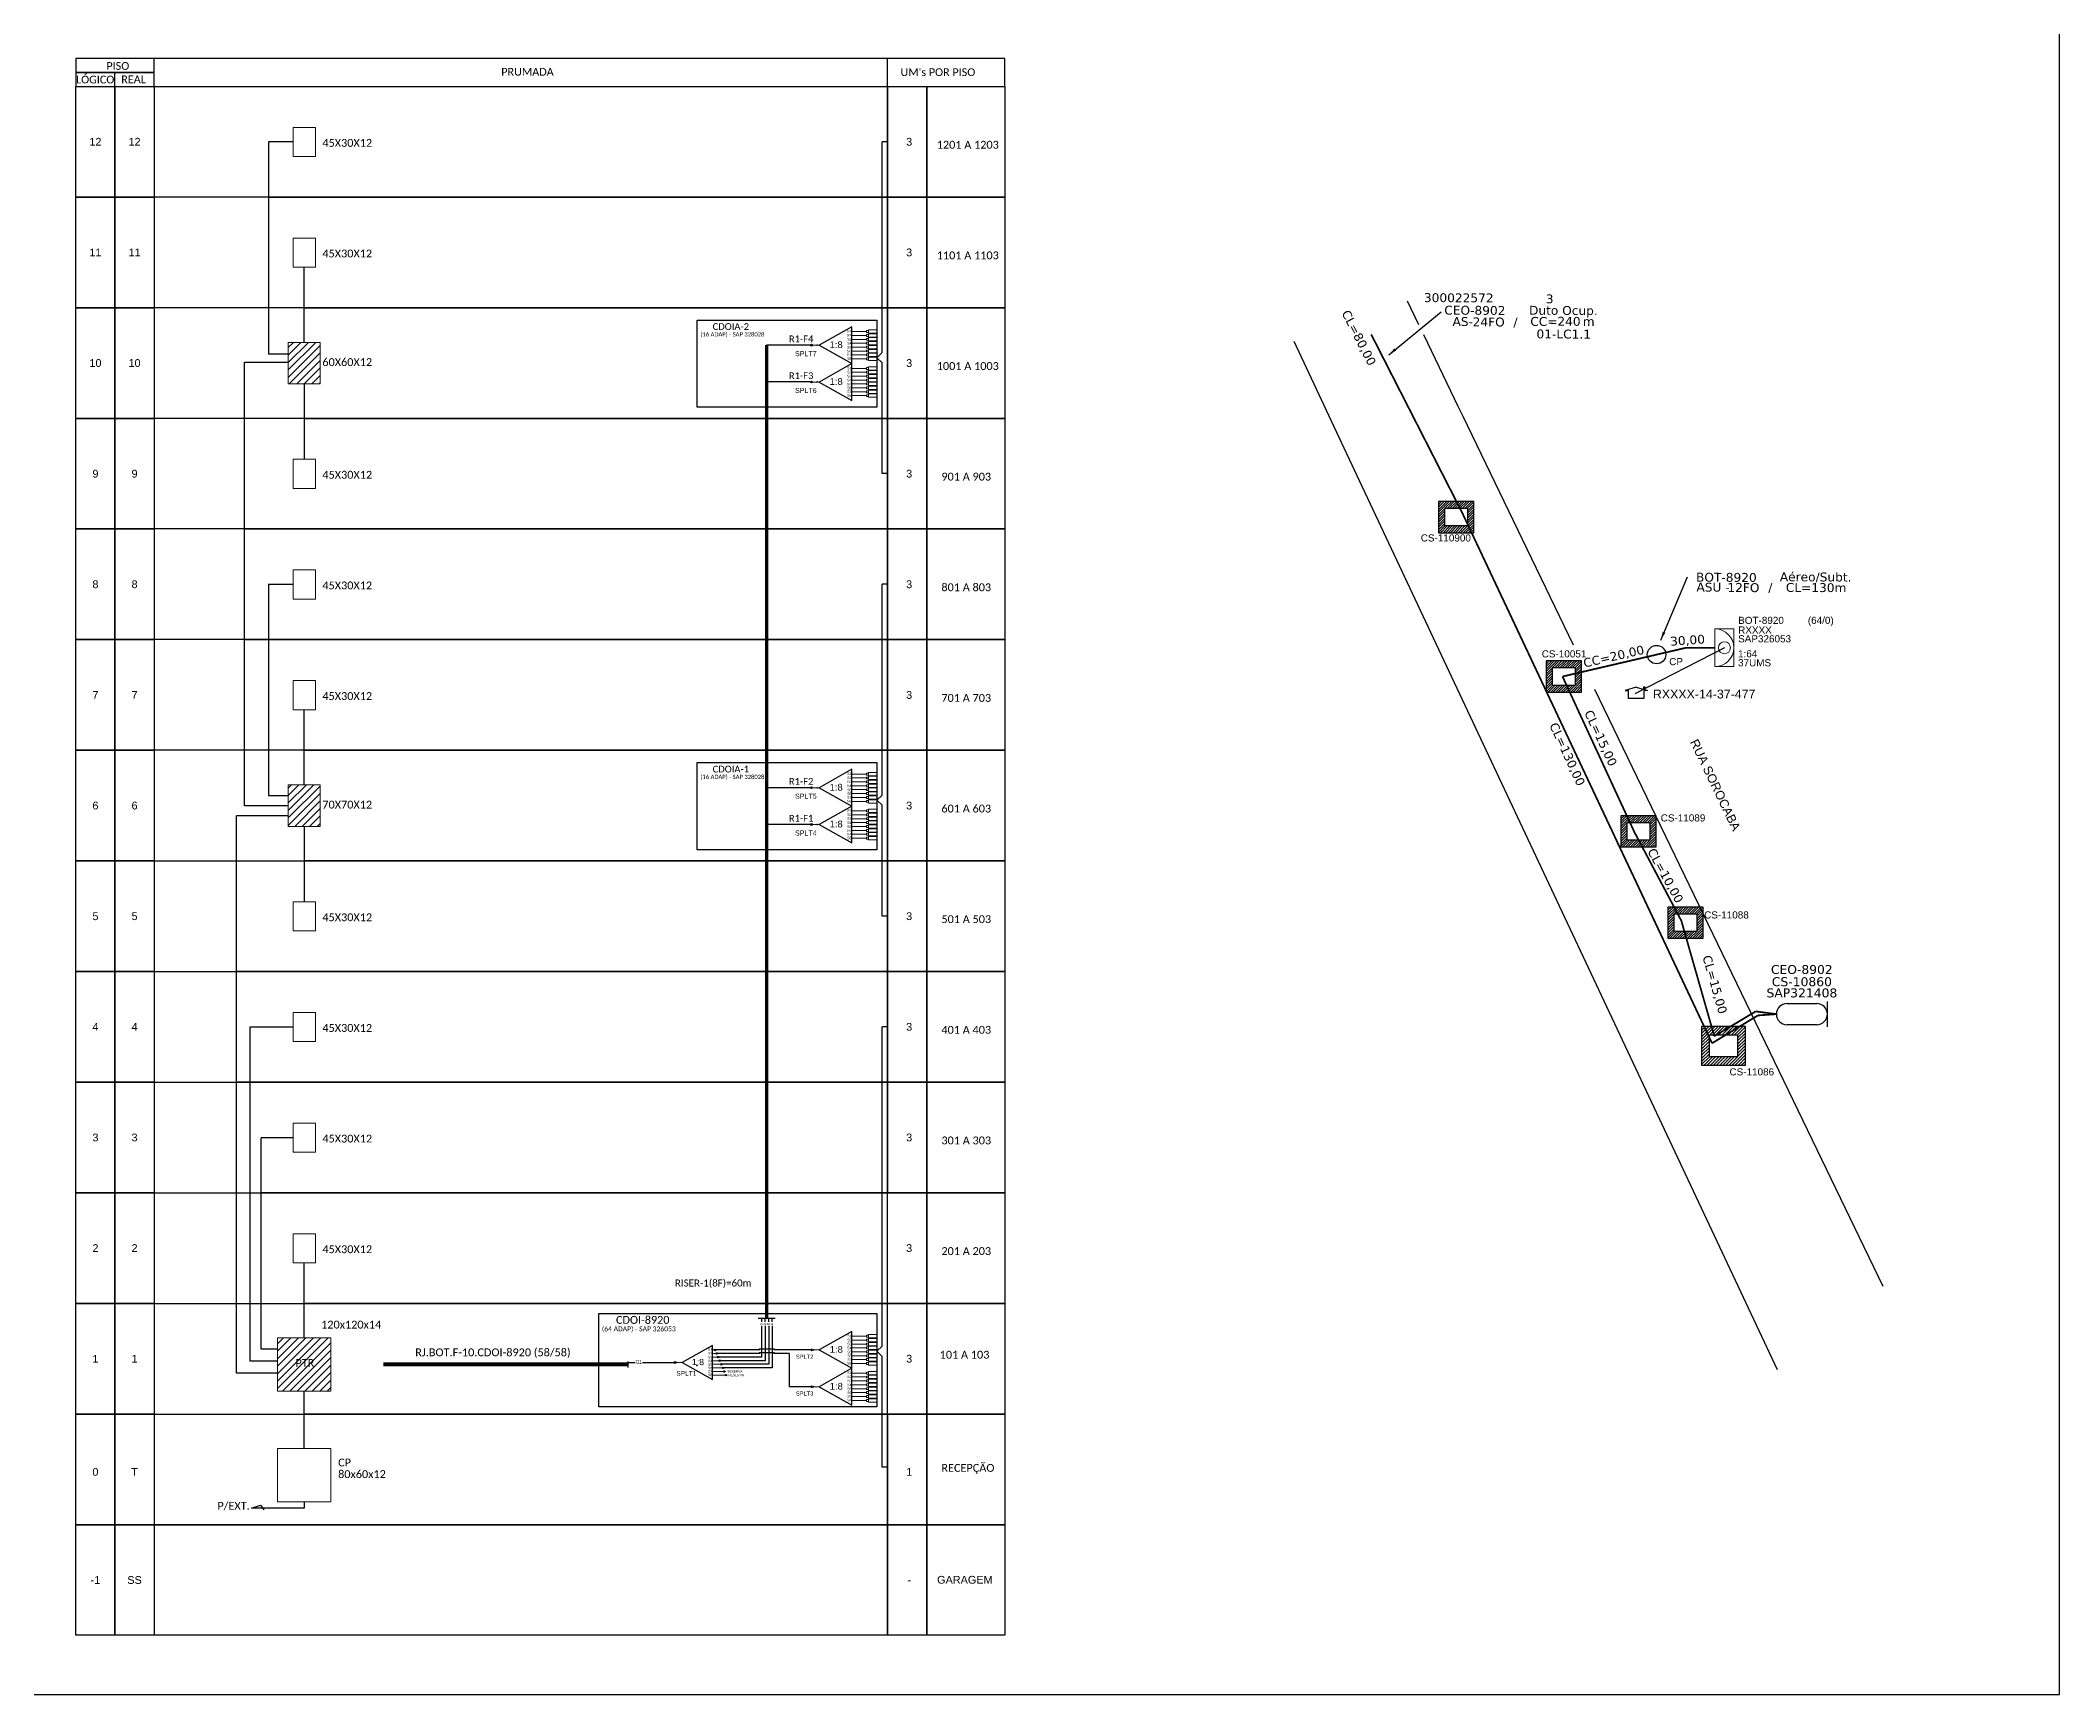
# Model space of a CAD drawing. Header units: millimetres. Extents: x 262667 to 263508, y 281697 to 282291.
# Drawn here: x 263030.3 to 263508.3, y 281697.5 to 282089.2 of the extents above; entities that cross this region are included whole.
import ezdxf
from ezdxf.enums import TextEntityAlignment as Align

# ---------------------------------------------------------------- set-up
doc = ezdxf.new("R2010")
doc.units = ezdxf.units.MM
doc.header["$LTSCALE"] = 0.1
doc.header["$MEASUREMENT"] = 0
for name, color, linetype in [('10.1-Caixas Subterrâneas', 5, 'Continuous'), ('20.5-CEO', 1, 'Continuous'), ('CAP a instalar', 1, 'Continuous'), ('celulas gpon', 7, 'Continuous'), ('label_cabos', 7, 'Continuous'), ('Quadra', 98, 'Continuous'), ('surveys', 7, 'Continuous'), ('surveys legendas', 7, 'Continuous')]:
    doc.layers.add(name, color=color, linetype=linetype)
for name, color, linetype, lineweight in [("20.0-LEGENDA DOS CDO'S", 1, 'Continuous', 0), ('20.1-CDO_INTERIOR', 1, 'Continuous', 0), ('Segmento Logradouro Texto', 251, 'Continuous', 0)]:
    doc.layers.add(name, color=color, linetype=linetype, lineweight=lineweight)
doc.layers.add('DROP DE CLIENTE', color=140, linetype='Continuous', plot=False)
doc.styles.add('ARIAL', font='arial.ttf')
doc.styles.add('DIGICADE', font='arial.ttf')
doc.styles.add('siredit', font='verdana.ttf')
doc.styles.add('WMF-Calibri0', font='calibri.ttf')
doc.linetypes.add('FENCELINE1', pattern='A,0.25,-0.1,[133,ltypeshp.shx,S=0.1,R=0,X=-0.1,Y=0],-0.1,1', length=1.45)
doc.dimstyles.new('CC', dxfattribs={"dimtxt": 1, "dimasz": 2, "dimexe": 0.18, "dimexo": 0.0625, "dimgap": 0.09, "dimtad": 0, "dimdec": 0, "dimrnd": 1, "dimzin": 0, "dimdsep": 46, "dimtxsty": 'siredit', "dimblk": 'NONE', "dimcen": 0, "dimse1": 1, "dimse2": 1, "dimsd1": 1, "dimsd2": 1, "dimclrt": 7, "dimadec": 0, "dimazin": 0, "dimtfac": 1, "dimtdec": 0, "dimtofl": 0, "dimtmove": 0, "dimatfit": 3, "dimfxl": 0, "dimtolj": 1, "dimtzin": 0, "dimarcsym": 0})

# ---------------------------------------------------------------- blocks, each defined once
blk = doc.blocks.new('_None')
blk = doc.blocks.new('*X25')
at = {"color": 0, "linetype": 'Continuous'}
for p, q in [((-1.25, 0.34099), (-0.49099, 1.1)), ((-1.25, 0.517767), (-0.667767, 1.1)), ((-1.25, 0.694544), (-0.844544, 1.1)), ((-1.25, 0.87132), (-1.02132, 1.1)), ((-1.25, 1.048097), (-1.198097, 1.1)), ((-1.25, 0.164214), (-0.8035, 0.610714)), ((-1.25, -0.012563), (-0.8035, 0.433937)), ((-1.25, -0.18934), (-0.8035, 0.25716)), ((-1.25, -0.366117), (-0.8035, 0.080383)), ((-0.789214, 0.625), (-0.314214, 1.1)), ((-0.612437, 0.625), (-0.137437, 1.1)), ((-0.43566, 0.625), (0.03934, 1.1)), ((-0.258883, 0.625), (0.216117, 1.1)), ((-0.082107, 0.625), (0.392893, 1.1)), ((0.09467, 0.625), (0.56967, 1.1)), ((0.271447, 0.625), (0.746447, 1.1)), ((0.448223, 0.625), (0.923223, 1.1)), ((0.625, 0.625), (1.1, 1.1)), ((0.801777, 0.625), (1.25, 1.073223)), ((0.8035, 0.449947), (1.25, 0.896447)), ((0.8035, 0.27317), (1.25, 0.71967)), ((0.8035, 0.096393), (1.25, 0.542893)), ((0.8035, -0.080383), (1.25, 0.366117)), ((0.8035, -0.25716), (1.25, 0.18934)), ((0.8035, -0.433937), (1.25, 0.012563)), ((-1.25, -0.542893), (-0.8035, -0.096393)), ((-1.25, -0.71967), (-0.8035, -0.27317)), ((-1.25, -0.896447), (-0.8035, -0.449947)), ((-1.25, -1.073223), (-0.801777, -0.625)), ((-1.1, -1.1), (-0.625, -0.625)), ((-0.923223, -1.1), (-0.448223, -0.625)), ((-0.746447, -1.1), (-0.271447, -0.625)), ((-0.56967, -1.1), (-0.09467, -0.625)), ((-0.392893, -1.1), (0.082107, -0.625)), ((-0.216117, -1.1), (0.258883, -0.625)), ((-0.03934, -1.1), (0.43566, -0.625)), ((0.137437, -1.1), (0.612437, -0.625)), ((0.314214, -1.1), (0.789214, -0.625)), ((0.49099, -1.1), (1.25, -0.34099)), ((0.667767, -1.1), (1.25, -0.517767)), ((0.8035, -0.610714), (1.25, -0.164214)), ((0.844544, -1.1), (1.25, -0.694544)), ((1.02132, -1.1), (1.25, -0.87132)), ((1.198097, -1.1), (1.25, -1.048097))]:
    blk.add_line(p, q, dxfattribs=at)
blk = doc.blocks.new('SPLITTER_')
blk.add_point((0, 0))
at = {"style": 'ARIAL', "flags": 4}
blk.add_attdef('SPLT', (0, -3.26), '', height=1.5, dxfattribs=at)
blk = doc.blocks.new('SPLT_1-8_SC-APC')
at = {"color": 1}
blk.add_lwpolyline([(-7.37, -2.1), (-17.04, -7.55), (-7.37, -13), (-7.37, -2.1)], dxfattribs=at)
at = {"color": 3, "lineweight": 0}
for points in [[(-2.99, -3.51), (-7.37, -3.51)], [(-7.37, -4.66), (-2.99, -4.66)], [(-7.37, -5.82), (-2.99, -5.82)], [(-2.41, -3.02), (-2.41, -4)], [(-2.41, -3.02), (0, -3.02)], [(-2.41, -4), (0, -4)], [(-2.41, -4.17), (-2.41, -5.16)], [(-2.41, -4.17), (0, -4.17)], [(-2.41, -5.16), (0, -5.16)], [(-2.41, -5.32), (-2.41, -6.31)], [(-2.41, -5.32), (0, -5.32)], [(-7.37, -6.97), (-2.99, -6.97)], [(-7.37, -8.12), (-2.99, -8.12)], [(-7.37, -9.28), (-2.99, -9.28)], [(-7.37, -10.43), (-2.99, -10.43)], [(-7.37, -11.58), (-2.99, -11.58)], [(-2.41, -6.31), (0, -6.31)], [(-2.41, -6.48), (-2.41, -7.46)], [(-2.41, -6.48), (0, -6.48)], [(-2.41, -7.46), (0, -7.46)], [(-2.41, -7.63), (-2.41, -8.62)], [(-2.41, -7.63), (0, -7.63)], [(-2.41, -8.62), (0, -8.62)], [(-2.41, -8.78), (-2.41, -9.77)], [(-2.41, -8.78), (0, -8.78)], [(-2.41, -9.77), (0, -9.77)], [(-2.41, -9.94), (-2.41, -10.92)], [(-2.41, -9.94), (0, -9.94)], [(-2.41, -10.92), (0, -10.92)], [(-2.41, -11.09), (-2.41, -12.08)], [(-2.41, -11.09), (0, -11.09)], [(-2.41, -12.08), (0, -12.08)]]:
    blk.add_lwpolyline(points, dxfattribs=at)
for points in [[(-2.99, -3.22), (-2.41, -3.22), (-2.41, -3.8), (-2.99, -3.8)], [(-2.99, -4.38), (-2.41, -4.38), (-2.41, -4.95), (-2.99, -4.95)], [(-2.99, -5.53), (-2.41, -5.53), (-2.41, -6.1), (-2.99, -6.1)], [(-2.99, -6.68), (-2.41, -6.68), (-2.41, -7.26), (-2.99, -7.26)], [(-2.99, -7.84), (-2.41, -7.84), (-2.41, -8.41), (-2.99, -8.41)], [(-2.99, -8.99), (-2.41, -8.99), (-2.41, -9.56), (-2.99, -9.56)], [(-2.99, -10.14), (-2.41, -10.14), (-2.41, -10.72), (-2.99, -10.72)], [(-2.99, -11.3), (-2.41, -11.3), (-2.41, -11.87), (-2.99, -11.87)]]:
    blk.add_lwpolyline(points, close=True, dxfattribs=at)
at = {"color": 1, "lineweight": 0}
blk.add_lwpolyline([(-17.04, -7.55), (-19.26, -7.55)], dxfattribs=at)
at = {"color": 1, "style": 'ARIAL'}
for s, height, p in [('S1', 0.75, (-8.74, -3.78)), ('S2', 0.75, (-8.74, -4.97)), ('S3', 0.75, (-8.74, -6.18)), ('1:8', 2, (-13.91, -8.4)), ('S4', 0.75, (-8.74, -7.36)), ('S5', 0.75, (-8.74, -8.57)), ('S6', 0.75, (-8.74, -9.69)), ('S7', 0.75, (-8.74, -10.78)), ('S8', 0.75, (-8.74, -11.9))]:
    blk.add_text(s, height=height, dxfattribs=at).set_placement(p)

msp = doc.modelspace()

# ---------------------------------------------------------------- hatches: boundary and pattern name
h = msp.add_hatch(color=3)
h.dxf.hatch_style = 1
edge = h.paths.add_edge_path()
edge.add_arc((263212.84, 282017.01), 0.205, 0, 360)
h = msp.add_hatch(color=3)
h.dxf.hatch_style = 1
edge = h.paths.add_edge_path()
edge.add_arc((263212.84, 282008.29), 0.205, 0, 360)
h = msp.add_hatch(color=3)
h.dxf.hatch_style = 1
edge = h.paths.add_edge_path()
edge.add_arc((263212.84, 281912.23), 0.205, 0, 360)
h = msp.add_hatch(color=3)
h.dxf.hatch_style = 1
edge = h.paths.add_edge_path()
edge.add_arc((263212.84, 281903.51), 0.205, 0, 360)
h = msp.add_hatch(color=3)
h.dxf.hatch_style = 1
edge = h.paths.add_edge_path()
edge.add_arc((263190, 281779.11), 0.179, 0, 360)
h = msp.add_hatch(color=3)
h.dxf.hatch_style = 1
edge = h.paths.add_edge_path()
edge.add_arc((263190.37, 281778.26), 0.179, 0, 360)
h = msp.add_hatch(color=3)
h.dxf.hatch_style = 1
edge = h.paths.add_edge_path()
edge.add_arc((263190.74, 281777.41), 0.179, 0, 360)
h = msp.add_hatch(color=3)
h.dxf.hatch_style = 1
edge = h.paths.add_edge_path()
edge.add_arc((263191.11, 281776.55), 0.179, 0, 360)
h = msp.add_hatch(color=3)
h.dxf.hatch_style = 1
edge = h.paths.add_edge_path()
edge.add_arc((263212.87, 281779.11), 0.205, 0, 360)
h = msp.add_hatch(color=3)
h.dxf.hatch_style = 1
edge = h.paths.add_edge_path()
edge.add_arc((263180.57, 281776.13), 0.237, 0, 360)
h = msp.add_hatch(color=3)
h.dxf.hatch_style = 1
edge = h.paths.add_edge_path()
edge.add_arc((263191.48, 281775.7), 0.179, 0, 360)
h = msp.add_hatch(color=3)
h.dxf.hatch_style = 1
edge = h.paths.add_edge_path()
edge.add_arc((263191.85, 281774.85), 0.179, 0, 360)
h = msp.add_hatch(color=256)
h.dxf.hatch_style = 1
edge = h.paths.add_edge_path()
edge.add_arc((263192.22, 281774), 0.179, 0, 360)
h = msp.add_hatch(color=256)
h.dxf.hatch_style = 1
edge = h.paths.add_edge_path()
edge.add_arc((263192.59, 281773.14), 0.179, 0, 360)
h = msp.add_hatch(color=3)
h.dxf.hatch_style = 1
edge = h.paths.add_edge_path()
edge.add_arc((263212.87, 281770.39), 0.205, 0, 360)
at = {"layer": 'Defpoints'}
h = msp.add_hatch(dxfattribs=at)
h.set_pattern_fill('ANSI31', color=1, scale=10, style=0)
h.paths.add_polyline_path([(263088.96, 281903.06), (263096.51, 281903.06), (263096.51, 281912.89), (263088.96, 281912.89)])
h.paths.add_polyline_path([(263088.96, 282007.84), (263096.51, 282007.84), (263096.51, 282017.67), (263088.96, 282017.67)])
h.paths.add_polyline_path([(263086.41, 281781.97), (263099.06, 281781.97), (263099.06, 281769.32), (263086.41, 281769.32)])

# ---------------------------------------------------------------- linework, layer by layer
for p, q in [((263508.32, 281697.49), (263508.32, 282291.49)), ((263057.2, 282078.27), (263230.86, 282078.27)), ((263230.86, 282078.27), (263230.86, 282052.07)), ((263230.86, 282052.07), (263057.2, 282052.07)), ((263084.32, 282052.07), (263230.86, 282052.07)), ((263230.86, 282052.07), (263230.86, 282025.88)), ((263230.86, 282025.88), (263057.2, 282025.88)), ((263092.74, 282025.88), (263230.86, 282025.88)), ((263230.86, 282025.88), (263230.86, 281999.68)), ((263230.86, 281999.68), (263057.2, 281999.68)), ((263092.74, 281999.68), (263230.86, 281999.68)), ((263230.86, 281999.68), (263230.86, 281973.49)), ((263230.86, 281973.49), (263057.2, 281973.49)), ((263078.58, 281973.49), (263230.86, 281973.49)), ((263230.86, 281973.49), (263230.86, 281947.29)), ((263230.86, 281947.29), (263057.2, 281947.29)), ((263078.58, 281947.29), (263230.86, 281947.29)), ((263230.86, 281947.29), (263230.86, 281921.1)), ((263230.86, 281947.29), (263230.86, 281921.1)), ((263230.86, 281921.1), (263057.2, 281921.1)), ((263092.74, 281921.1), (263230.86, 281921.1)), ((263230.86, 281921.1), (263230.86, 281894.9)), ((263084.32, 281910.35), (263088.96, 281910.35)), ((263057.2, 281894.9), (263230.86, 281894.9)), ((263230.86, 281894.9), (263092.74, 281894.9)), ((263230.86, 281894.9), (263230.86, 281868.71)), ((263057.2, 281868.71), (263230.86, 281868.71)), ((263230.86, 281868.71), (263076.7, 281868.71)), ((263230.86, 281868.71), (263230.86, 281842.51)), ((263057.2, 281842.51), (263230.86, 281842.51)), ((263230.86, 281842.51), (263076.7, 281842.51)), ((263230.86, 281842.51), (263230.86, 281816.32)), ((263057.2, 281816.32), (263230.86, 281816.32)), ((263230.86, 281816.32), (263082.56, 281816.32)), ((263092.74, 281790.12), (263230.86, 281790.12)), ((263230.86, 281790.12), (263092.74, 281790.12)), ((263092.74, 281755.77), (263092.74, 281769.32)), ((263057.2, 281763.93), (263230.86, 281763.93)), ((263230.86, 281763.93), (263092.74, 281763.93)), ((263230.86, 281763.93), (263230.86, 281737.73)), ((263057.2, 281737.73), (263230.86, 281737.73)), ((263230.86, 281737.73), (263057.2, 281737.73)), ((263230.86, 281737.73), (263230.86, 281711.54)), ((263230.86, 281711.54), (263057.2, 281711.54)), ((262667.32, 281697.49), (263508.32, 281697.49))]:
    msp.add_line(p, q)
at = {"color": 0}
msp.add_line((263057.2, 281790.12), (263230.86, 281790.12), dxfattribs=at)
at = {"color": 1}
for p, q in [((263162.49, 281787.7), (263228.28, 281787.7)), ((263162.49, 281765.62), (263162.49, 281787.7)), ((263228.28, 281787.7), (263228.28, 281765.62)), ((263228.28, 281765.62), (263162.49, 281765.62))]:
    msp.add_line(p, q, dxfattribs=at)
at = {"color": 3}
for p, q in [((263169.33, 281776.13), (263171.06, 281776.13)), ((263172.84, 281776.13), (263180.57, 281776.13))]:
    msp.add_line(p, q, dxfattribs=at)
at = {"color": 0}
for points in [[(263038.69, 282081.56), (263057.2, 282081.56), (263057.2, 282084.85), (263038.69, 282084.85)], [(263038.69, 282078.27), (263057.2, 282078.27), (263057.2, 282081.56), (263038.69, 282081.56)]]:
    msp.add_lwpolyline(points, close=True, dxfattribs=at)
for points in [[(263099.42, 282078.27), (263258.63, 282078.27), (263258.63, 282084.85), (263099.42, 282084.85), (263099.42, 282084.85), (263057.2, 282084.85)], [(263230.84, 282078.27), (263230.84, 282084.85)], [(263047.94, 282078.27), (263047.94, 282081.56)]]:
    msp.add_lwpolyline(points)
for points in [[(263038.69, 282078.27), (263047.94, 282078.27), (263047.94, 282052.07), (263038.69, 282052.07)], [(263047.94, 282078.27), (263057.2, 282078.27), (263057.2, 282052.07), (263047.94, 282052.07)], [(263230.86, 282078.27), (263240.12, 282078.27), (263240.12, 282052.07), (263230.86, 282052.07)], [(263240.12, 282078.27), (263258.63, 282078.27), (263258.63, 282052.07), (263240.12, 282052.07)], [(263038.69, 282052.07), (263047.94, 282052.07), (263047.94, 282025.88), (263038.69, 282025.88)], [(263047.94, 282052.07), (263057.2, 282052.07), (263057.2, 282025.88), (263047.94, 282025.88)], [(263230.86, 282052.07), (263240.12, 282052.07), (263240.12, 282025.88), (263230.86, 282025.88)], [(263240.12, 282052.07), (263258.63, 282052.07), (263258.63, 282025.88), (263240.12, 282025.88)], [(263038.69, 282025.88), (263047.94, 282025.88), (263047.94, 281999.68), (263038.69, 281999.68)], [(263047.94, 282025.88), (263057.2, 282025.88), (263057.2, 281999.68), (263047.94, 281999.68)], [(263230.86, 282025.88), (263240.12, 282025.88), (263240.12, 281999.68), (263230.86, 281999.68)], [(263240.12, 282025.88), (263258.63, 282025.88), (263258.63, 281999.68), (263240.12, 281999.68)], [(263038.69, 281999.68), (263047.94, 281999.68), (263047.94, 281973.49), (263038.69, 281973.49)], [(263047.94, 281999.68), (263057.2, 281999.68), (263057.2, 281973.49), (263047.94, 281973.49)], [(263230.86, 281999.68), (263240.12, 281999.68), (263240.12, 281973.49), (263230.86, 281973.49)], [(263240.12, 281999.68), (263258.63, 281999.68), (263258.63, 281973.49), (263240.12, 281973.49)], [(263038.69, 281973.49), (263047.94, 281973.49), (263047.94, 281947.29), (263038.69, 281947.29)], [(263047.94, 281973.49), (263057.2, 281973.49), (263057.2, 281947.29), (263047.94, 281947.29)], [(263230.86, 281973.49), (263240.12, 281973.49), (263240.12, 281947.29), (263230.86, 281947.29)], [(263240.12, 281973.49), (263258.63, 281973.49), (263258.63, 281947.29), (263240.12, 281947.29)], [(263038.69, 281947.29), (263047.94, 281947.29), (263047.94, 281921.1), (263038.69, 281921.1)], [(263047.94, 281947.29), (263057.2, 281947.29), (263057.2, 281921.1), (263047.94, 281921.1)], [(263230.86, 281947.29), (263240.12, 281947.29), (263240.12, 281921.1), (263230.86, 281921.1)], [(263240.12, 281947.29), (263258.63, 281947.29), (263258.63, 281921.1), (263240.12, 281921.1)], [(263038.69, 281921.1), (263047.94, 281921.1), (263047.94, 281894.9), (263038.69, 281894.9)], [(263047.94, 281921.1), (263057.2, 281921.1), (263057.2, 281894.9), (263047.94, 281894.9)], [(263230.86, 281921.1), (263240.12, 281921.1), (263240.12, 281894.9), (263230.86, 281894.9)], [(263240.12, 281921.1), (263258.63, 281921.1), (263258.63, 281894.9), (263240.12, 281894.9)], [(263038.69, 281894.9), (263047.94, 281894.9), (263047.94, 281868.71), (263038.69, 281868.71)], [(263047.94, 281894.9), (263057.2, 281894.9), (263057.2, 281868.71), (263047.94, 281868.71)], [(263230.86, 281894.9), (263240.12, 281894.9), (263240.12, 281868.71), (263230.86, 281868.71)], [(263240.12, 281894.9), (263258.63, 281894.9), (263258.63, 281868.71), (263240.12, 281868.71)], [(263038.69, 281868.71), (263047.94, 281868.71), (263047.94, 281842.51), (263038.69, 281842.51)], [(263047.94, 281868.71), (263057.2, 281868.71), (263057.2, 281842.51), (263047.94, 281842.51)], [(263230.86, 281868.71), (263240.12, 281868.71), (263240.12, 281842.51), (263230.86, 281842.51)], [(263240.12, 281868.71), (263258.63, 281868.71), (263258.63, 281842.51), (263240.12, 281842.51)], [(263038.69, 281842.51), (263047.94, 281842.51), (263047.94, 281816.32), (263038.69, 281816.32)], [(263047.94, 281842.51), (263057.2, 281842.51), (263057.2, 281816.32), (263047.94, 281816.32)], [(263230.86, 281842.51), (263240.12, 281842.51), (263240.12, 281816.32), (263230.86, 281816.32)], [(263240.12, 281842.51), (263258.63, 281842.51), (263258.63, 281816.32), (263240.12, 281816.32)], [(263038.69, 281816.32), (263047.94, 281816.32), (263047.94, 281790.12), (263038.69, 281790.12)], [(263047.94, 281816.32), (263057.2, 281816.32), (263057.2, 281790.12), (263047.94, 281790.12)], [(263230.86, 281816.32), (263240.12, 281816.32), (263240.12, 281790.12), (263230.86, 281790.12)], [(263240.12, 281816.32), (263258.63, 281816.32), (263258.63, 281790.12), (263240.12, 281790.12)], [(263038.69, 281790.12), (263047.94, 281790.12), (263047.94, 281763.93), (263038.69, 281763.93)], [(263047.94, 281790.12), (263057.2, 281790.12), (263057.2, 281763.93), (263047.94, 281763.93)], [(263230.86, 281790.12), (263240.12, 281790.12), (263240.12, 281763.93), (263230.86, 281763.93)], [(263240.12, 281790.12), (263258.63, 281790.12), (263258.63, 281763.93), (263240.12, 281763.93)], [(263038.69, 281763.93), (263047.94, 281763.93), (263047.94, 281737.73), (263038.69, 281737.73)], [(263047.94, 281763.93), (263057.2, 281763.93), (263057.2, 281737.73), (263047.94, 281737.73)], [(263230.86, 281763.93), (263240.12, 281763.93), (263240.12, 281737.73), (263230.86, 281737.73)], [(263240.12, 281763.93), (263258.63, 281763.93), (263258.63, 281737.73), (263240.12, 281737.73)], [(263038.69, 281737.73), (263047.94, 281737.73), (263047.94, 281711.54), (263038.69, 281711.54)], [(263047.94, 281737.73), (263057.2, 281737.73), (263057.2, 281711.54), (263047.94, 281711.54)], [(263230.86, 281737.73), (263240.12, 281737.73), (263240.12, 281711.54), (263230.86, 281711.54)], [(263240.12, 281737.73), (263258.63, 281737.73), (263258.63, 281711.54), (263240.12, 281711.54)]]:
    msp.add_lwpolyline(points, close=True)
at = {"color": 0, "lineweight": 0}
for points in [[(263090.09, 282068.57), (263095.38, 282068.57), (263095.38, 282061.67), (263090.09, 282061.67)], [(263090.09, 282042.37), (263095.38, 282042.37), (263095.38, 282035.47), (263090.09, 282035.47)], [(263090.09, 281963.79), (263095.38, 281963.79), (263095.38, 281956.89), (263090.09, 281956.89)], [(263090.09, 281937.59), (263095.38, 281937.59), (263095.38, 281930.69), (263090.09, 281930.69)], [(263086.41, 281781.97), (263099.06, 281781.97), (263099.06, 281769.32), (263086.41, 281769.32)], [(263086.41, 281755.77), (263099.06, 281755.77), (263099.06, 281743.13), (263086.41, 281743.13)]]:
    msp.add_lwpolyline(points, close=True, dxfattribs=at)
at = {"color": 0}
for points in [[(263090.09, 282065.12), (263084.32, 282065.12), (263084.32, 282014.9)], [(263092.74, 282017.67), (263092.74, 282035.47)], [(263088.96, 282014.9), (263084.32, 282014.9)], [(263090.09, 281960.34), (263084.32, 281960.34), (263084.32, 281910.35)], [(263092.74, 281912.89), (263092.74, 281930.69)], [(263092.74, 281743.13), (263092.74, 281741.61), (263080.29, 281741.61), (263082.4, 281742.36), (263083.2, 281741.26)]]:
    msp.add_lwpolyline(points, dxfattribs=at)
at = {"color": 3}
for points in [[(263229.53, 282008.06), (263229.53, 282012.84), (263228.28, 282014.04), (263229.53, 282015.25), (263229.54, 282065.17)], [(263230.86, 282065.17), (263229.54, 282065.17)], [(263230.86, 281986.58), (263229.54, 281986.58), (263229.53, 282008.06)], [(263229.53, 281903.28), (263229.53, 281908.06), (263228.28, 281909.26), (263229.53, 281910.47), (263229.54, 281960.39)], [(263230.86, 281960.39), (263229.54, 281960.39)], [(263230.86, 281881.8), (263229.54, 281881.8), (263229.53, 281903.28)], [(263229.53, 281772.79), (263229.53, 281777.57), (263228.28, 281778.78), (263229.53, 281779.99), (263229.54, 281855.61)], [(263230.86, 281855.61), (263229.54, 281855.61)], [(263230.86, 281751.32), (263229.54, 281751.32), (263229.53, 281772.79)]]:
    msp.add_lwpolyline(points, dxfattribs=at)
at = {"color": 1}
for points in [[(263185.77, 282022.96), (263228.28, 282022.96), (263228.28, 282002.33), (263185.77, 282002.33)], [(263185.77, 281918.18), (263228.28, 281918.18), (263228.28, 281897.55), (263185.77, 281897.55)]]:
    msp.add_lwpolyline(points, close=True, dxfattribs=at)
at = {"lineweight": 0}
for points in [[(263088.96, 282007.84), (263096.51, 282007.84), (263096.51, 282017.67), (263088.96, 282017.67)], [(263090.09, 281989.98), (263095.38, 281989.98), (263095.38, 281983.08), (263090.09, 281983.08)], [(263088.96, 281903.06), (263096.51, 281903.06), (263096.51, 281912.89), (263088.96, 281912.89)], [(263090.09, 281885.2), (263095.38, 281885.2), (263095.38, 281878.3), (263090.09, 281878.3)], [(263090.09, 281859.01), (263095.38, 281859.01), (263095.38, 281852.11), (263090.09, 281852.11)], [(263090.09, 281832.81), (263095.38, 281832.81), (263095.38, 281825.91), (263090.09, 281825.91)], [(263090.09, 281806.62), (263095.38, 281806.62), (263095.38, 281799.72), (263090.09, 281799.72)]]:
    msp.add_lwpolyline(points, close=True, dxfattribs=at)
at = {"color": 5, "const_width": 0.8}
msp.add_lwpolyline([(263202.21, 281786.59), (263202.21, 282017.01)], dxfattribs=at)
at = {"color": 5}
for points in [[(263212.84, 282017.01), (263202.21, 282017.01)], [(263212.84, 282008.29), (263202.21, 282008.29)], [(263212.84, 281912.23), (263202.21, 281912.23)], [(263212.84, 281903.51), (263202.21, 281903.51)], [(263200.22, 281786.59), (263204.21, 281786.59)], [(263201, 281786.59), (263201, 281785.76)], [(263201.81, 281786.59), (263201.81, 281785.76)], [(263202.63, 281786.59), (263202.63, 281785.76)], [(263203.45, 281786.59), (263203.45, 281785.76)], [(263200.99, 281784.85), (263200.99, 281777.41)], [(263201.85, 281784.85), (263201.85, 281776.55)], [(263202.71, 281784.85), (263202.71, 281775.7)], [(263203.53, 281784.85), (263203.53, 281774.85)], [(263200.6, 281779.11), (263190.18, 281779.11)], [(263200.59, 281778.26), (263190.55, 281778.26)], [(263200.99, 281777.41), (263190.92, 281777.41)], [(263207.56, 281778.26), (263203.89, 281778.26)], [(263207.06, 281779.11), (263203.9, 281779.11)], [(263212.87, 281779.11), (263207.06, 281779.11)], [(263201.85, 281776.55), (263191.29, 281776.55)], [(263202.71, 281775.7), (263191.48, 281775.7)], [(263203.53, 281774.85), (263191.85, 281774.85)], [(263212.87, 281770.39), (263207.56, 281770.39)]]:
    msp.add_lwpolyline(points, dxfattribs=at)
at = {"color": 1}
for points in [[(263189.36, 281780.15), (263182.21, 281776.13), (263189.36, 281772.1), (263189.36, 281780.15)], [(263169.33, 281776.39), (263169.33, 281774.94)]]:
    msp.add_lwpolyline(points, dxfattribs=at)
at = {"color": 7, "lineweight": 0}
for points in [[(263190, 281779.11), (263189.36, 281779.11)], [(263189.36, 281778.26), (263190.37, 281778.26)], [(263189.36, 281777.41), (263190.74, 281777.41)], [(263189.36, 281776.55), (263191.11, 281776.55)], [(263189.36, 281775.7), (263191.48, 281775.7)], [(263189.36, 281774.85), (263191.67, 281774.85)], [(263189.36, 281774), (263192.22, 281774)], [(263189.36, 281773.14), (263192.59, 281773.14)]]:
    msp.add_lwpolyline(points, dxfattribs=at)
at = {"color": 1, "const_width": 0.924}
msp.add_lwpolyline([(263111.44, 281775.67), (263169.33, 281775.67)], dxfattribs=at)
at = {"color": 1, "lineweight": 0}
msp.add_lwpolyline([(263182.21, 281776.13), (263180.57, 281776.13)], dxfattribs=at)
at = {"color": 3}
for centre, radius in [((263212.84, 282017.01), 0.205), ((263212.84, 282008.29), 0.205), ((263212.84, 281912.23), 0.205), ((263212.84, 281903.51), 0.205), ((263190, 281779.11), 0.179), ((263190.37, 281778.26), 0.179), ((263190.74, 281777.41), 0.179), ((263191.11, 281776.55), 0.179), ((263212.87, 281779.11), 0.205), ((263180.57, 281776.13), 0.237), ((263191.48, 281775.7), 0.179), ((263191.85, 281774.85), 0.179), ((263212.87, 281770.39), 0.205)]:
    msp.add_circle(centre, radius, dxfattribs=at)
for centre in [(263192.22, 281774), (263192.59, 281773.14)]:
    msp.add_circle(centre, 0.179)
at = {"layer": '10.1-Caixas Subterrâneas', "color": 30, "linetype": 'Continuous'}
for p, q in [((263361.25, 281979.99), (263361.25, 281972.6)), ((263369.65, 281979.99), (263361.25, 281979.99)), ((263362.75, 281978.39), (263362.75, 281978.39)), ((263362.75, 281974.2), (263362.75, 281978.39)), ((263362.75, 281978.39), (263368.15, 281978.39)), ((263368.15, 281978.39), (263368.15, 281974.2)), ((263369.65, 281972.6), (263369.65, 281979.99)), ((263368.15, 281974.2), (263362.75, 281974.2)), ((263361.25, 281972.6), (263369.65, 281972.6)), ((263386.73, 281942.25), (263386.73, 281934.86)), ((263395.12, 281942.25), (263386.73, 281942.25)), ((263388.23, 281940.66), (263388.23, 281940.66)), ((263388.23, 281936.46), (263388.23, 281940.66)), ((263388.23, 281940.66), (263393.62, 281940.66)), ((263393.62, 281940.66), (263393.62, 281936.46)), ((263395.12, 281934.86), (263395.12, 281942.25)), ((263386.73, 281934.86), (263395.12, 281934.86)), ((263393.62, 281936.46), (263388.23, 281936.46)), ((263404.42, 281905.6), (263404.42, 281898.21)), ((263412.82, 281905.6), (263404.42, 281905.6)), ((263405.92, 281904), (263405.92, 281904)), ((263405.92, 281899.8), (263405.92, 281904)), ((263405.92, 281904), (263411.32, 281904)), ((263411.32, 281904), (263411.32, 281899.8)), ((263412.82, 281898.21), (263412.82, 281905.6)), ((263404.42, 281898.21), (263412.82, 281898.21)), ((263411.32, 281899.8), (263405.92, 281899.8)), ((263415.55, 281883.97), (263415.55, 281876.59)), ((263423.95, 281883.97), (263415.55, 281883.97)), ((263417.05, 281882.38), (263417.05, 281882.38)), ((263417.05, 281878.18), (263417.05, 281882.38)), ((263417.05, 281882.38), (263422.45, 281882.38)), ((263422.45, 281882.38), (263422.45, 281878.18)), ((263423.95, 281876.59), (263423.95, 281883.97)), ((263422.45, 281878.18), (263417.05, 281878.18)), ((263415.55, 281876.59), (263423.95, 281876.59)), ((263423.56, 281855.69), (263423.56, 281846.55)), ((263433.95, 281855.69), (263423.56, 281855.69)), ((263425.42, 281853.72), (263425.42, 281853.72)), ((263425.42, 281848.53), (263425.42, 281853.72)), ((263425.42, 281853.72), (263432.09, 281853.72)), ((263432.09, 281853.72), (263432.09, 281848.53)), ((263433.95, 281846.55), (263433.95, 281855.69)), ((263432.09, 281848.53), (263425.42, 281848.53)), ((263423.56, 281846.55), (263433.95, 281846.55))]:
    msp.add_line(p, q, dxfattribs=at)
at = {"layer": '20.1-CDO_INTERIOR', "color": 10, "lineweight": 18}
msp.add_lwpolyline([(263431.19, 281940.9), (263431.19, 281949.82), (263426.73, 281949.82), (263426.73, 281940.9)], close=True, dxfattribs=at)
msp.add_circle((263428.96, 281945.36), 1.43, dxfattribs=at)
msp.add_arc((263426.73, 281945.36), 4.46, 269.9724, 89.9724, dxfattribs=at)
at = {"layer": '20.5-CEO', "color": 5}
for p, q in [((263443.78, 281861.12), (263450.83, 281861.12)), ((263450.83, 281856.09), (263443.78, 281856.09))]:
    msp.add_line(p, q, dxfattribs=at)
msp.add_lwpolyline([(263453.34, 281855.58), (263453.34, 281861.64)], dxfattribs=at)
for centre, start, end in [((263443.78, 281858.61), 90, 270), ((263450.83, 281858.61), 270, 90)]:
    msp.add_arc(centre, 2.51, start, end, dxfattribs=at)
at = {"layer": 'CAP a instalar', "color": 5, "ltscale": 5, "const_width": 0.42}
for points in [[(263366.86, 281977.37), (263345.34, 282019.55)], [(263426.03, 281851.72), (263426.03, 281851.72), (263426.03, 281851.72), (263426.03, 281851.72), (263366.86, 281977.37)], [(263426.03, 281851.72), (263436.89, 281858.31)]]:
    msp.add_lwpolyline(points, dxfattribs=at)
at = {"layer": 'CAP a instalar', "linetype": 'FENCELINE1', "ltscale": 3, "const_width": 0.42}
msp.add_lwpolyline([(263365.55, 281976.71), (263365.55, 281976.71)], dxfattribs=at)
at = {"layer": 'CAP a instalar', "color": 10, "ltscale": 5, "const_width": 0.42}
for points in [[(263390.63, 281938.55), (263419.88, 281945.36)], [(263426.73, 281945.36), (263419.88, 281945.36)], [(263407.59, 281901.83), (263390.63, 281938.55)], [(263418.75, 281880.75), (263418.75, 281880.75), (263407.59, 281901.83)], [(263426.56, 281853.4), (263418.75, 281880.75), (263418.75, 281880.75)], [(263426.56, 281853.4), (263436.38, 281859.26)]]:
    msp.add_lwpolyline(points, dxfattribs=at)
at = {"layer": 'CAP a instalar', "color": 10, "linetype": 'FENCELINE1', "ltscale": 3, "const_width": 0.42}
msp.add_lwpolyline([(263436.38, 281859.26), (263441.26, 281858.61)], dxfattribs=at)
at = {"layer": 'CAP a instalar', "color": 5, "linetype": 'FENCELINE1', "ltscale": 3, "const_width": 0.42}
msp.add_lwpolyline([(263436.89, 281858.31), (263441.26, 281858.61)], dxfattribs=at)
at = {"layer": 'Defpoints'}
for points in [[(263088.96, 281907.97), (263078.58, 281907.97), (263078.58, 282012.95), (263088.96, 282012.95)], [(263092.74, 282007.84), (263092.74, 281989.98)], [(263092.74, 281903.06), (263092.74, 281885.2)], [(263092.74, 281781.97), (263092.74, 281799.72)]]:
    msp.add_lwpolyline(points, dxfattribs=at)
at = {"layer": 'Defpoints', "color": 0}
for points in [[(263086.41, 281773.6), (263076.7, 281773.6), (263076.7, 281905.59)], [(263088.96, 281905.59), (263076.7, 281905.59)], [(263090.09, 281855.56), (263079.89, 281855.56), (263079.89, 281776.51), (263086.41, 281776.51)], [(263086.41, 281779.3), (263082.56, 281779.3), (263082.56, 281829.36)], [(263090.09, 281829.36), (263082.56, 281829.36)]]:
    msp.add_lwpolyline(points, dxfattribs=at)
at = {"layer": 'Defpoints', "color": 5}
for points in [[(263200.59, 281778.26), (263200.45, 281778.51), (263204.08, 281778.51), (263203.89, 281778.26)], [(263200.6, 281779.11), (263200.46, 281779.36), (263204.09, 281779.36), (263203.9, 281779.11)], [(263207.56, 281778.26), (263207.56, 281770.39)]]:
    msp.add_lwpolyline(points, dxfattribs=at)
msp.add_circle((263412.9, 281943.74), 2.19, dxfattribs=at)
at = {"layer": 'DROP DE CLIENTE'}
msp.add_lwpolyline([(263428.96, 281945.36), (263407.76, 281934.49)], dxfattribs=at)
at = {"layer": 'Quadra'}
for points in [[(263353.89, 282027.47), (263356.57, 282021.91)], [(263338.3, 281993.99), (263327.08, 282017.85)], [(263357.7, 282019.55), (263361.43, 282011.79), (263365.87, 282002.6)], [(263365.87, 282002.6), (263367.02, 282000.21)], [(263367.02, 282000.21), (263382.18, 281968.81)], [(263361.97, 281943.64), (263338.3, 281993.99)], [(263382.18, 281968.81), (263388.81, 281955.07)], [(263388.81, 281955.07), (263393.18, 281946.03)], [(263441.55, 281774.36), (263361.97, 281943.64)], [(263398.23, 281935.56), (263458.65, 281810.41)], [(263458.65, 281810.41), (263466.45, 281794.23)]]:
    msp.add_lwpolyline(points, dxfattribs=at)
at = {"layer": 'surveys'}
for p, q in [((263408.1, 281936.02), (263405.46, 281935.24)), ((263405.46, 281935.24), (263406.29, 281935.24)), ((263406.29, 281933.35), (263406.29, 281935.24)), ((263408.1, 281936.02), (263410.74, 281935.24)), ((263409.87, 281936.13), (263410.15, 281936.13)), ((263409.87, 281935.51), (263409.87, 281936.13)), ((263410.74, 281935.24), (263409.91, 281935.24)), ((263409.91, 281935.24), (263409.91, 281933.35)), ((263410.15, 281936.13), (263410.15, 281935.43)), ((263409.91, 281933.35), (263406.29, 281933.35))]:
    msp.add_line(p, q, dxfattribs=at)

# ---------------------------------------------------------------- block references
at = {"color": 3, "xscale": 0.8000000000029103, "yscale": 0.8000000000029103, "zscale": 0.8}
for p in [(263228.25, 282023.04), (263228.25, 282014.32), (263228.25, 281918.26), (263228.25, 281909.54), (263228.28, 281785.15), (263228.28, 281776.43)]:
    msp.add_blockref('SPLT_1-8_SC-APC', p, dxfattribs=at)
ref = msp.add_blockref('SPLITTER_', (263214.16, 282017.01), dxfattribs=dict(xscale=-0.8000000000029103, yscale=0.8000000000029103, zscale=0.8))
ref.add_attrib('SPLT', 'SPLT7', (263208.93, 282014.4), dxfattribs={"height": 1.2, "style": 'ARIAL'})
ref = msp.add_blockref('SPLITTER_', (263214.16, 282008.29), dxfattribs=dict(xscale=-0.8000000000029103, yscale=0.8000000000029103, zscale=0.8))
ref.add_attrib('SPLT', 'SPLT6', (263208.93, 282005.68), dxfattribs={"height": 1.2, "style": 'ARIAL'})
ref = msp.add_blockref('SPLITTER_', (263214.16, 281912.23), dxfattribs=dict(xscale=-0.8000000000029103, yscale=0.8000000000029103, zscale=0.8))
ref.add_attrib('SPLT', 'SPLT5', (263208.93, 281909.62), dxfattribs={"height": 1.2, "style": 'ARIAL'})
ref = msp.add_blockref('SPLITTER_', (263214.16, 281903.51), dxfattribs=dict(xscale=-0.8000000000029103, yscale=0.8000000000029103, zscale=0.8))
ref.add_attrib('SPLT', 'SPLT4', (263208.93, 281900.9), dxfattribs={"height": 1.2, "style": 'ARIAL'})
ref = msp.add_blockref('SPLITTER_', (263213.34, 281779.11), dxfattribs=dict(xscale=-0.6399999999994179, yscale=0.6399999999994179, zscale=0.6400000000000002))
ref.add_attrib('SPLT', 'SPLT2', (263209.16, 281777.02), dxfattribs={"height": 0.96, "style": 'ARIAL'})
ref = msp.add_blockref('SPLITTER_', (263185.66, 281775.42), dxfattribs=dict(xscale=-0.7391999999890686, yscale=0.7391999999890686, zscale=0.7392000000000003))
ref.add_attrib('SPLT', 'SPLT1', (263180.83, 281773.01), dxfattribs={"height": 1.109, "style": 'ARIAL'})
ref = msp.add_blockref('SPLITTER_', (263213.34, 281770.39), dxfattribs=dict(xscale=-0.6399999999994179, yscale=0.6399999999994179, zscale=0.6400000000000002))
ref.add_attrib('SPLT', 'SPLT3', (263209.16, 281768.31), dxfattribs={"height": 0.96, "style": 'ARIAL'})
at = {"layer": '10.1-Caixas Subterrâneas', "color": 30, "linetype": 'Continuous', "rotation": 180}
for p, xscale, yscale, zscale in [((263365.45, 281976.29), 3.357769320267834, 3.357769320267834, 6.715538640534322), ((263390.93, 281938.56), 3.357769320267834, 3.357769320267834, 6.715538640534322), ((263408.62, 281901.9), 3.357769320267834, 3.357769320267834, 6.715538640534322), ((263419.75, 281880.28), 3.357769320267834, 3.357769320267834, 6.715538640534322), ((263428.75, 281851.12), 4.154231632812297, 4.154231632812297, 8.30846326561308)]:
    msp.add_blockref('*X25', p, dxfattribs=dict(at, xscale=xscale, yscale=yscale, zscale=zscale))

# ---------------------------------------------------------------- texts
at = {"color": 0, "style": 'WMF-Calibri0'}
for s, p in [('     PISO', (263042.66, 282082.2)), ('PRUMADA', (263139.39, 282080.81)), ("UM's POR PISO", (263233.91, 282080.72)), ('  LÓGICO', (263037.42, 282078.98)), ('    REAL', (263046.83, 282079.02))]:
    msp.add_text(s, height=1.84, dxfattribs=at).set_placement(p)
for s, height, style, p in [('45X30X12', 1.854, 'WMF-Calibri0', (263097.03, 282063.97)), ('1201 A 1203', 1.8536, 'WMF-Calibri0', (263242.49, 282063.53)), ('45X30X12', 1.854, 'WMF-Calibri0', (263097.03, 282037.78)), ('1101 A 1103', 1.8536, 'WMF-Calibri0', (263242.49, 282037.34)), ('60X60X12', 1.854, 'WMF-Calibri0', (263097.03, 282012.07)), ('1001 A 1003', 1.8536, 'WMF-Calibri0', (263242.49, 282011.14)), ('45X30X12', 1.854, 'WMF-Calibri0', (263097.03, 281985.39)), ('901 A 903', 1.854, 'WMF-Calibri0', (263243.59, 281984.95)), ('45X30X12', 1.854, 'WMF-Calibri0', (263097.03, 281959.19)), ('801 A 803', 1.854, 'WMF-Calibri0', (263243.59, 281958.75)), ('45X30X12', 1.854, 'WMF-Calibri0', (263097.03, 281933)), ('701 A 703', 1.854, 'WMF-Calibri0', (263243.59, 281932.56)), ('70X70X12', 1.854, 'WMF-Calibri0', (263097.03, 281907.29)), ('601 A 603', 1.854, 'WMF-Calibri0', (263243.59, 281906.36)), ('45X30X12', 1.854, 'WMF-Calibri0', (263097.03, 281880.61)), ('501 A 503', 1.854, 'WMF-Calibri0', (263243.59, 281880.17)), ('45X30X12', 1.854, 'WMF-Calibri0', (263097.03, 281854.41)), ('401 A 403', 1.854, 'WMF-Calibri0', (263243.59, 281853.97)), ('45X30X12', 1.854, 'WMF-Calibri0', (263097.03, 281828.22)), ('301 A 303', 1.854, 'WMF-Calibri0', (263243.59, 281827.78)), ('45X30X12', 1.854, 'WMF-Calibri0', (263097.03, 281802.02)), ('201 A 203', 1.854, 'WMF-Calibri0', (263243.59, 281801.58)), ('120x120x14', 1.854, 'WMF-Calibri0', (263096.75, 281784.17)), ('PTR', 1.854, 'WMF-Calibri0', (263090.66, 281775.1)), ('101 A 103', 1.854, 'WMF-Calibri0', (263243.18, 281777.05)), ('RESERVA', 0.554, 'ARIAL', (263192.81, 281773.73)), ('RESERVA', 0.554, 'ARIAL', (263193.18, 281772.88)), ('CP', 1.854, 'WMF-Calibri0', (263100.77, 281751.52)), ('80x60x12', 1.854, 'WMF-Calibri0', (263100.77, 281748.77)), ('RECEPÇÃO', 1.854, 'WMF-Calibri0', (263243.59, 281750.25)), ('P/EXT.', 1.854, 'WMF-Calibri0', (263072.18, 281741.27))]:
    msp.add_text(s, height=height, dxfattribs=dict(style=style)).set_placement(p)
at = {"color": 1}
for s, height, style, p in [('CDOIA-2', 1.6, 'WMF-Calibri0', (263189.43, 282020.61)), ('CDOIA-1', 1.6, 'WMF-Calibri0', (263189.43, 281915.83)), ('CDOI-8920', 1.848, 'WMF-Calibri0', (263166.55, 281785.29)), ('1:8', 1.478, 'ARIAL', (263184.52, 281775.5)), ('S1', 0.554, 'ARIAL', (263188.34, 281778.91)), ('S2', 0.554, 'ARIAL', (263188.34, 281778.03)), ('S3', 0.554, 'ARIAL', (263188.34, 281777.14)), ('S4', 0.554, 'ARIAL', (263188.34, 281776.27)), ('S5', 0.554, 'ARIAL', (263188.34, 281775.37)), ('S6', 0.554, 'ARIAL', (263188.34, 281774.55)), ('S7', 0.554, 'ARIAL', (263188.34, 281773.73)), ('S8', 0.554, 'ARIAL', (263188.34, 281772.91))]:
    msp.add_text(s, height=height, dxfattribs=dict(at, style=style)).set_placement(p)
at = {"color": 1, "style": 'WMF-Calibri0'}
for s, height, p in [('(16 ADAP) - SAP 328028', 1, (263194.11, 282019.07)), ('(16 ADAP) - SAP 328028', 1, (263194.11, 281914.29)), ('(64 ADAP) - SAP 326053', 1.155, (263171.96, 281783.51))]:
    msp.add_text(s, height=height, dxfattribs=at).set_placement(p, align=Align.CENTER)
at = {"color": 5, "style": 'WMF-Calibri0'}
for s, height, p in [('R1-F4', 1.6, (263207.48, 282017.7)), ('R1-F3', 1.6, (263207.48, 282008.98)), ('R1-F2', 1.6, (263207.48, 281912.92)), ('R1-F1', 1.6, (263207.48, 281904.2)), ('RISER-1(8F)=60m', 1.664, (263180.5, 281794.12))]:
    msp.add_text(s, height=height, dxfattribs=at).set_placement(p)
at = {"style": 'ARIAL'}
for s, height, p in [('01', 0.449, (263201, 281785.24)), ('02', 0.449, (263201.82, 281785.24)), ('03', 0.449, (263202.63, 281785.24)), ('04', 0.449, (263203.45, 281785.24)), ('01', 0.924, (263171.99, 281776.27))]:
    msp.add_text(s, height=height, dxfattribs=at).set_placement(p, align=Align.MIDDLE_CENTER)
at = {"color": 1, "style": 'WMF-Calibri0'}
msp.add_text('RJ.BOT.F-10.CDOI-8920 (58/58)', height=1.8536, dxfattribs=at).set_placement((263137.42, 281778.53, 1.85), align=Align.MIDDLE_CENTER)
at = {"style": 'ARIAL', "flags": 12}
for tag, p in [('12', (263043.31, 282065.17)), ('12', (263052.57, 282065.17)), ('3', (263235.96, 282065.17)), ('11', (263043.31, 282038.97)), ('11', (263052.57, 282038.97)), ('3', (263235.96, 282038.97)), ('10', (263043.31, 282012.78)), ('10', (263052.57, 282012.78)), ('3', (263235.96, 282012.78)), ('9', (263043.31, 281986.58)), ('9', (263052.57, 281986.58)), ('3', (263235.96, 281986.58)), ('8', (263043.31, 281960.39)), ('8', (263052.57, 281960.39)), ('3', (263235.96, 281960.39)), ('7', (263043.31, 281934.19)), ('7', (263052.57, 281934.19)), ('3', (263235.96, 281934.19)), ('6', (263043.31, 281908)), ('6', (263052.57, 281908)), ('3', (263235.96, 281908)), ('5', (263043.31, 281881.8)), ('5', (263052.57, 281881.8)), ('3', (263235.96, 281881.8)), ('4', (263043.31, 281855.61)), ('4', (263052.57, 281855.61)), ('3', (263235.96, 281855.61)), ('3', (263043.31, 281829.41)), ('3', (263052.57, 281829.41)), ('3', (263235.96, 281829.41)), ('2', (263043.31, 281803.22)), ('2', (263052.57, 281803.22)), ('3', (263235.96, 281803.22)), ('1', (263043.31, 281777.02)), ('1', (263052.57, 281777.02)), ('3', (263235.96, 281777.02)), ('0', (263043.31, 281750.23)), ('T', (263052.57, 281750.23)), ('1', (263235.96, 281750.23)), ('-1', (263043.31, 281724.63)), ('SS', (263052.57, 281724.63)), ('-', (263235.96, 281724.63)), ('GARAGEM', (263249.14, 281724.68))]:
    msp.add_attdef(tag, text='XX', height=1.84, dxfattribs=at).set_placement(p, align=Align.MIDDLE_CENTER)
at = {"layer": '10.1-Caixas Subterrâneas', "color": 30, "style": 'ARIAL'}
for s, p in [('CS-110900', (263357.07, 281970.52)), ('CS-10051', (263385.71, 281943.07)), ('CS-11089', (263413.88, 281904.23)), ('CS-11088', (263424.17, 281881.26)), ('CS-11086', (263430.16, 281844.1))]:
    msp.add_text(s, height=1.68, dxfattribs=at).set_placement(p)
at = {"layer": "20.0-LEGENDA DOS CDO'S", "color": 10, "style": 'ARIAL'}
for tag, p, s in [('BOT-8920', (263432.21, 281951.01), 'CDOIXXX'), ('RXXXX', (263432.21, 281948.72), 'SV-XXXXXX'), ('SAP326053', (263432.21, 281946.65), 'SAP'), ('1:64', (263432.19, 281943.1), '1:64'), ('37UMS', (263432.19, 281940.97), 'UMs')]:
    msp.add_attdef(tag, p, s, height=1.68, rotation=359.9724, dxfattribs=at)
msp.add_attdef('(64/0)', text='(XX/YY)', height=1.68, rotation=359.9724, dxfattribs=at).set_placement((263451.77, 281951.01), align=Align.CENTER)
at = {"layer": '20.5-CEO', "color": 7, "style": 'siredit'}
for tag, text, height, p in [('CEO-8902', 'CEO-XXX', 2.12, (263447.28, 281870.24)), ('SAP321408', 'SAP 321408', 2.129, (263447.3, 281864.71)), ('CS-10860', 'CS-XXX', 2.129, (263447.3, 281867.36))]:
    msp.add_attdef(tag, text=text, height=height, dxfattribs=at).set_placement(p, align=Align.TOP_CENTER)
at = {"layer": 'celulas gpon', "style": 'siredit'}
for s, rotation, p in [('CL=80,00', 296.9492, (263338.28, 282024.64)), ('CC=20,00', 13.0083, (263395.83, 281940.66)), ('30,00', 3.8735, (263416.18, 281945.83)), ('CL=15,00', 294.9996, (263395.73, 281930)), ('CL=130,00', 294.6997, (263387.46, 281927.04)), ('CL=10,00', 298.8774, (263410.66, 281897.17)), ('CL=15,00', 285.8827, (263423.75, 281872.21))]:
    msp.add_text(s, height=2.1, rotation=rotation, dxfattribs=at).set_placement(p)
at = {"layer": 'Defpoints', "color": 5, "style": 'ARIAL'}
msp.add_text('CP', height=1.68, dxfattribs=at).set_placement((263415.89, 281941.24))
at = {"layer": 'label_cabos', "color": 0, "style": 'siredit'}
for s, p in [('300022572', (263366.07, 282028.22)), ('CEO-8902', (263369.88, 282025.26)), ('Duto Ocup.', (263390.84, 282025.23)), ('3', (263387.59, 282027.97)), ('AS-', (263367.01, 282022.6)), ('24FO', (263373.15, 282022.5)), ('/', (263379.51, 282022.5)), ('CC=', (263386.22, 282022.62)), ('01-LC1.1', (263390.92, 282019.64)), ('m', (263396.83, 282022.62)), ('BOT-8920', (263429.42, 281962.04)), ('Aéreo/Subt.', (263450.56, 281962.13)), ('ASU -', (263426.27, 281959.71)), ('12FO', (263433.46, 281959.61)), ('/', (263439.82, 281959.61)), ('CL=130m', (263450.67, 281959.61))]:
    msp.add_text(s, height=2.1, rotation=359.69, dxfattribs=at).set_placement(p, align=Align.MIDDLE_CENTER)
msp.add_text('240', height=2.1, rotation=359.69, dxfattribs=at).set_placement((263389.41, 282021.62))
at = {"layer": 'Segmento Logradouro Texto', "color": 3, "linetype": 'Continuous', "insert": (263422.64, 281923.98), "char_height": 2.1, "width": 24.2302, "attachment_point": 1, "rotation": 295.623, "style": 'DIGICADE'}
msp.add_mtext('\\fArial|b0|i0|c0|p34;\\W1.0000000000;\\T1.0000000000;\\o\\lRUA SOROCABA', dxfattribs=at)
at = {"layer": 'surveys legendas', "style": 'ARIAL'}
msp.add_text('RXXXX-14-37-477', height=2.1, dxfattribs=at).set_placement((263412.02, 281933.35))

# ---------------------------------------------------------------- leaders
at = {"layer": 'label_cabos'}
for points in [[(263349.5, 282014.72), (263361.9, 282024.9)], [(263413.88, 281947.18), (263420.23, 281962.15)]]:
    msp.add_leader(points, dimstyle='CC', override={"dimgap": 0.09, "dimtad": 0}, dxfattribs=at)

doc.saveas('drawing.dxf')
